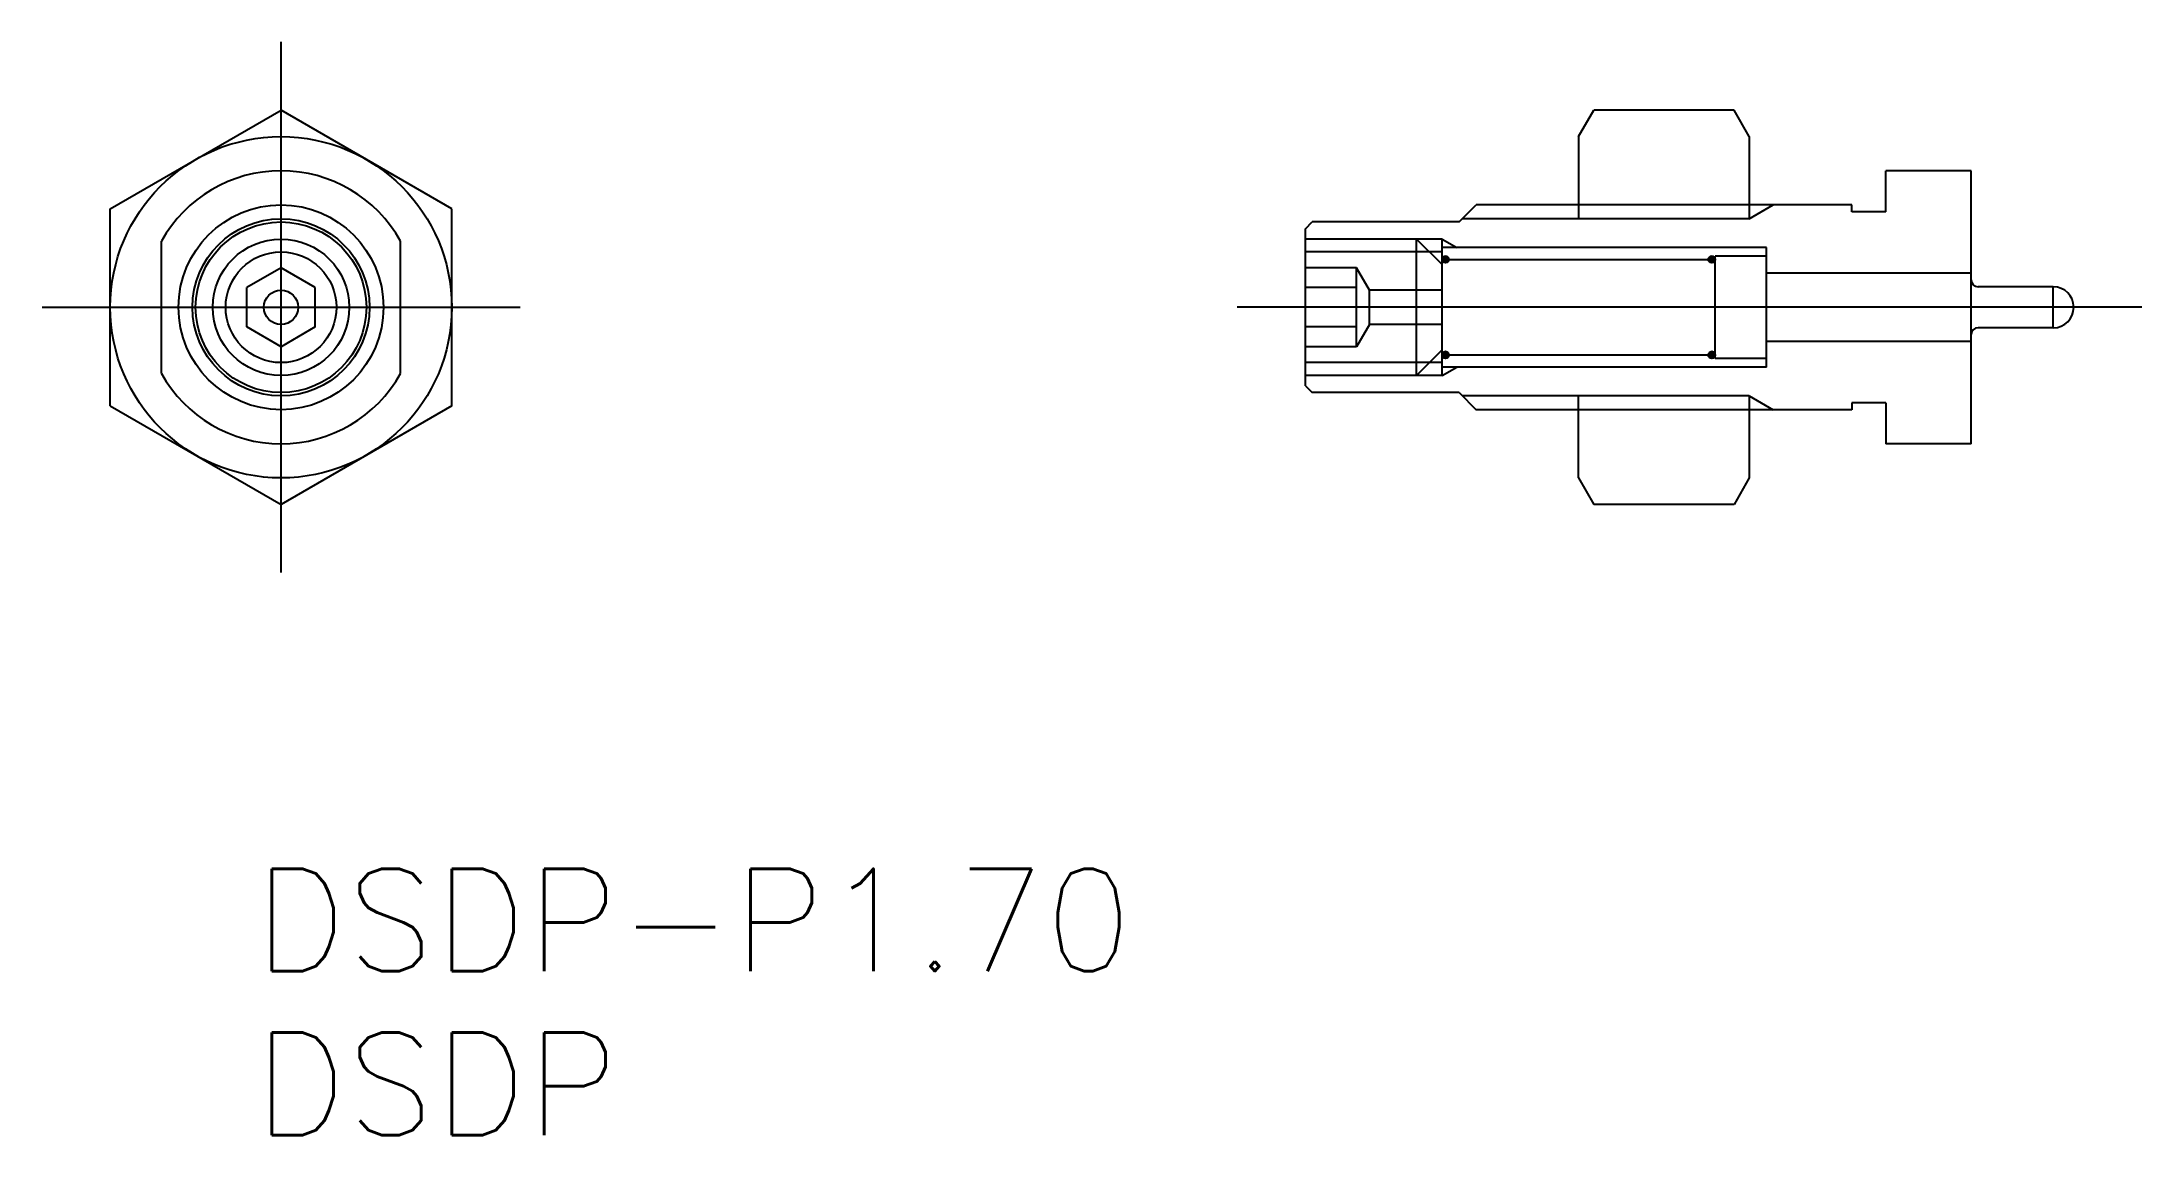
# Model space of a CAD drawing. Extents: x -7 to 54.5, y -24.3 to 7.8.
import ezdxf

# ---------------------------------------------------------------- set-up
doc = ezdxf.new("R2010")
doc.units = 0
doc.linetypes.add('CENTER', pattern=[50.8, 31.75, -6.35, 6.35, -6.35])
doc.linetypes.add('DASHED', pattern=[19.05, 12.7, -6.35])
doc.layers.get('0').update_dxf_attribs({"linetype": 'CONTINUOUS'})
doc.layers.add('CENTER', color=1, linetype='CENTER')
doc.styles.get("Standard").update_dxf_attribs({"font": 'txt.shx', "height": 3, "bigfont": 'bigfont.shx'})

# ---------------------------------------------------------------- blocks, each defined once
blk = doc.blocks.new('*U2')
at = {"color": 7, "linetype": 'CONTINUOUS'}
for p, q in [((34.013, 1.45), (34, 1.4)), ((34, 1.4), (34.013, 1.35)), ((34.05, 1.487), (34.013, 1.45)), ((34.013, 1.35), (34.05, 1.313)), ((34.1, 1.5), (34.05, 1.487)), ((34.1, 1.3), (34.05, 1.313)), ((34.15, 1.487), (34.1, 1.5)), ((34.15, 1.313), (34.1, 1.3)), ((34.15, 1.487), (34.187, 1.45)), ((34.187, 1.35), (34.15, 1.313)), ((34.187, 1.45), (34.2, 1.4)), ((34.2, 1.4), (34.187, 1.35)), ((41.813, 1.45), (41.8, 1.4)), ((41.8, 1.4), (41.813, 1.35)), ((41.85, 1.487), (41.813, 1.45)), ((41.813, 1.35), (41.85, 1.313)), ((41.9, 1.5), (41.85, 1.487)), ((41.9, 1.3), (41.85, 1.313)), ((41.95, 1.487), (41.9, 1.5)), ((41.95, 1.313), (41.9, 1.3)), ((41.95, 1.487), (41.987, 1.45)), ((41.987, 1.35), (41.95, 1.313)), ((41.987, 1.45), (42, 1.4)), ((42, 1.4), (41.987, 1.35)), ((34.013, -1.35), (34, -1.4)), ((34, -1.4), (34.013, -1.45)), ((34.05, -1.313), (34.013, -1.35)), ((34.013, -1.45), (34.05, -1.487)), ((34.1, -1.3), (34.05, -1.313)), ((34.1, -1.5), (34.05, -1.487)), ((34.15, -1.313), (34.1, -1.3)), ((34.15, -1.487), (34.1, -1.5)), ((34.15, -1.313), (34.187, -1.35)), ((34.187, -1.45), (34.15, -1.487)), ((34.187, -1.35), (34.2, -1.4)), ((34.2, -1.4), (34.187, -1.45)), ((41.813, -1.35), (41.8, -1.4)), ((41.8, -1.4), (41.813, -1.45)), ((41.85, -1.313), (41.813, -1.35)), ((41.813, -1.45), (41.85, -1.487)), ((41.9, -1.3), (41.85, -1.313)), ((41.9, -1.5), (41.85, -1.487)), ((41.95, -1.313), (41.9, -1.3)), ((41.95, -1.487), (41.9, -1.5)), ((41.95, -1.313), (41.987, -1.35)), ((41.987, -1.45), (41.95, -1.487)), ((41.987, -1.35), (42, -1.4)), ((42, -1.4), (41.987, -1.45))]:
    blk.add_line(p, q, dxfattribs=at)
for points in [[(34.013, 1.45), (34, 1.4), (34.2, 1.4)], [(34, 1.4), (34.013, 1.35), (34.187, 1.35)], [(34.05, 1.487), (34.013, 1.45), (34.187, 1.45)], [(34.013, 1.35), (34.05, 1.313), (34.15, 1.313)], [(34.1, 1.5), (34.05, 1.487), (34.15, 1.487)], [(41.813, 1.45), (41.8, 1.4), (42, 1.4)], [(41.8, 1.4), (41.813, 1.35), (41.987, 1.35)], [(41.85, 1.487), (41.813, 1.45), (41.987, 1.45)], [(41.813, 1.35), (41.85, 1.313), (41.95, 1.313)], [(41.9, 1.5), (41.85, 1.487), (41.95, 1.487)], [(34.013, -1.35), (34, -1.4), (34.2, -1.4)], [(34, -1.4), (34.013, -1.45), (34.187, -1.45)], [(34.05, -1.313), (34.013, -1.35), (34.187, -1.35)], [(34.013, -1.45), (34.05, -1.487), (34.15, -1.487)], [(34.1, -1.3), (34.05, -1.313), (34.15, -1.313)], [(41.813, -1.35), (41.8, -1.4), (42, -1.4)], [(41.8, -1.4), (41.813, -1.45), (41.987, -1.45)], [(41.85, -1.313), (41.813, -1.35), (41.987, -1.35)], [(41.813, -1.45), (41.85, -1.487), (41.95, -1.487)], [(41.9, -1.3), (41.85, -1.313), (41.95, -1.313)]]:
    blk.add_solid(points, dxfattribs=at)
at = {"color": 7, "linetype": 'CONTINUOUS', "extrusion": (0, 0, -1)}
for points in [[(-34, 1.4), (-34.2, 1.4), (-34.187, 1.35)], [(-34.013, 1.45), (-34.187, 1.45), (-34.2, 1.4)], [(-34.013, 1.35), (-34.187, 1.35), (-34.15, 1.313)], [(-34.05, 1.487), (-34.15, 1.487), (-34.187, 1.45)], [(-34.05, 1.313), (-34.15, 1.313), (-34.1, 1.3)], [(-41.8, 1.4), (-42, 1.4), (-41.987, 1.35)], [(-41.813, 1.45), (-41.987, 1.45), (-42, 1.4)], [(-41.813, 1.35), (-41.987, 1.35), (-41.95, 1.313)], [(-41.85, 1.487), (-41.95, 1.487), (-41.987, 1.45)], [(-41.85, 1.313), (-41.95, 1.313), (-41.9, 1.3)], [(-34, -1.4), (-34.2, -1.4), (-34.187, -1.45)], [(-34.013, -1.35), (-34.187, -1.35), (-34.2, -1.4)], [(-34.013, -1.45), (-34.187, -1.45), (-34.15, -1.487)], [(-34.05, -1.313), (-34.15, -1.313), (-34.187, -1.35)], [(-34.05, -1.487), (-34.15, -1.487), (-34.1, -1.5)], [(-41.8, -1.4), (-42, -1.4), (-41.987, -1.45)], [(-41.813, -1.35), (-41.987, -1.35), (-42, -1.4)], [(-41.813, -1.45), (-41.987, -1.45), (-41.95, -1.487)], [(-41.85, -1.313), (-41.95, -1.313), (-41.987, -1.35)], [(-41.85, -1.487), (-41.95, -1.487), (-41.9, -1.5)]]:
    blk.add_solid(points, dxfattribs=at)
blk = doc.blocks.new('*U3')
at = {"color": 7, "linetype": 'CONTINUOUS'}
blk.add_text('DSDP-P1.70', height=3, dxfattribs=at).set_placement((-0.781, -19.45))
blk = doc.blocks.new('*U4')
at = {"color": 7, "linetype": 'CONTINUOUS'}
blk.add_text('DSDP', height=3, dxfattribs=at).set_placement((-0.781, -24.252))

msp = doc.modelspace()

# ---------------------------------------------------------------- linework, layer by layer
at = {"color": 7, "linetype": 'CONTINUOUS'}
for p, q in [((-5, 2.887), (0, 5.774)), ((5, 2.887), (0, 5.774)), ((38, 5), (38.447, 5.774)), ((42.553, 5.774), (38.447, 5.774)), ((43, 5), (42.553, 5.774)), ((38, 5), (38, 2.594)), ((43, 5), (43, 2.594)), ((47, 2.8), (47, 4)), ((49.5, 4), (47, 4)), ((49.5, -4), (49.5, 4)), ((-5, -2.887), (-5, 2.887)), ((5, -2.887), (5, 2.887)), ((30, 2.3), (30.2, 2.5)), ((34.5, 2.5), (30.2, 2.5)), ((34.5, 2.5), (35, 3)), ((38, 3), (35, 3)), ((43, 2.594), (38, 2.594)), ((46, 3), (43, 3)), ((46, 2.8), (46, 3)), ((47, 2.8), (46, 2.8)), ((30, -2.3), (30, 2.3)), ((33.25, 2), (30, 2)), ((33.25, 2), (34, 1.25)), ((33.25, -2), (33.25, 2)), ((34, -2), (34, 2)), ((34, 1.621), (33.629, 1.621)), ((43.5, 1.75), (34, 1.75)), ((43.5, 1.5), (42, 1.5)), ((42, -1.5), (42, 1.5)), ((43.5, -1.75), (43.5, 1.75)), ((0, 1.155), (-1, 0.577)), ((1, 0.577), (0, 1.155)), ((49.5, 1), (43.5, 1)), ((-1, -0.577), (-1, 0.577)), ((1, -0.577), (1, 0.577)), ((51.9, 0.6), (49.7, 0.6)), ((51.9, -0.6), (51.9, 0.6)), ((0, -1.155), (-1, -0.577)), ((1, -0.577), (0, -1.155)), ((51.9, -0.6), (49.7, -0.6)), ((49.5, -1), (43.5, -1)), ((33.25, -2), (34, -1.25)), ((34, -1.621), (33.629, -1.621)), ((43.5, -1.75), (34, -1.75)), ((43.5, -1.5), (42, -1.5)), ((33.25, -2), (30, -2)), ((30, -2.3), (30.2, -2.5)), ((-5, -2.887), (0, -5.774)), ((5, -2.887), (0, -5.774)), ((34.5, -2.5), (30.2, -2.5)), ((34.5, -2.5), (35, -3)), ((38, -3), (35, -3)), ((38, -5), (38, -2.594)), ((43, -2.594), (38, -2.594)), ((43, -2.594), (43, -5)), ((46, -3), (43, -3)), ((47, -2.8), (46, -2.8)), ((46, -2.8), (46, -3)), ((47, -2.8), (47, -4)), ((49.5, -4), (47, -4)), ((38, -5), (38.447, -5.774)), ((43, -5), (42.553, -5.774)), ((42.553, -5.774), (38.447, -5.774))]:
    msp.add_line(p, q, dxfattribs=at)
at = {"color": 3, "linetype": 'CONTINUOUS'}
for p, q in [((38, 2.594), (34.594, 2.594)), ((43, 3), (38, 3)), ((43, 2.594), (43.703, 3)), ((34, 2), (33.25, 2)), ((34, 2), (34.433, 1.75)), ((33.629, 1.621), (30, 1.621)), ((33.629, -1.621), (30, -1.621)), ((34, -2), (34.433, -1.75)), ((34, -2), (33.25, -2)), ((38, -2.594), (34.594, -2.594)), ((43, -3), (38, -3)), ((43, -2.594), (43.703, -3))]:
    msp.add_line(p, q, dxfattribs=at)
at = {"color": 3, "linetype": 'DASHED'}
for p, q in [((-3.5, -1.936), (-3.5, 1.936)), ((3.5, -1.936), (3.5, 1.936)), ((31.5, 1.155), (30, 1.155)), ((31.878, 0.5), (31.5, 1.155)), ((31.5, -1.155), (31.5, 1.155)), ((31.5, 0.577), (30, 0.577)), ((34, 0.5), (31.878, 0.5)), ((31.878, -0.5), (31.878, 0.5)), ((31.5, -0.577), (30, -0.577)), ((31.878, -0.5), (31.5, -1.155)), ((34, -0.5), (31.878, -0.5)), ((31.5, -1.155), (30, -1.155))]:
    msp.add_line(p, q, dxfattribs=at)
at = {"color": 7, "linetype": 'CONTINUOUS'}
for centre, radius in [((0, 0), 5), ((0, 0), 3), ((0, 0), 2.5), ((0, 0), 2), ((34.1, 1.4), 0.1), ((41.9, 1.4), 0.1), ((0, 0), 0.5), ((34.1, -1.4), 0.1), ((41.9, -1.4), 0.1)]:
    msp.add_circle(centre, radius, dxfattribs=at)
at = {"color": 3, "linetype": 'CONTINUOUS'}
for radius in [2.594, 1.621]:
    msp.add_circle((0, 0), radius, dxfattribs=at)
at = {"color": 3, "linetype": 'DASHED'}
for start, end in [(28.95502, 151.04498), (208.95502, 331.04498)]:
    msp.add_arc((0, 0), 4, start, end, dxfattribs=at)
at = {"color": 7, "linetype": 'CONTINUOUS'}
for centre, radius, start, end in [((49.7, 0.8), 0.2, 180, 270), ((51.9, 0), 0.6, 270, 90), ((49.7, -0.8), 0.2, 90, 180)]:
    msp.add_arc(centre, radius, start, end, dxfattribs=at)
at = {"layer": 'CENTER', "color": 1, "linetype": 'CENTER'}
for p, q in [((0, -7.774), (0, 7.774)), ((34.1, 1.4), (41.9, 1.4)), ((-7, 0), (7, 0)), ((54.5, 0), (28, 0)), ((41.9, -1.4), (34.1, -1.4))]:
    msp.add_line(p, q, dxfattribs=at)

# ---------------------------------------------------------------- block references
at = {"color": 7, "linetype": 'CONTINUOUS'}
for name in ['*U2', '*U3', '*U4']:
    msp.add_blockref(name, (0, 0), dxfattribs=at)

doc.saveas('drawing.dxf')
